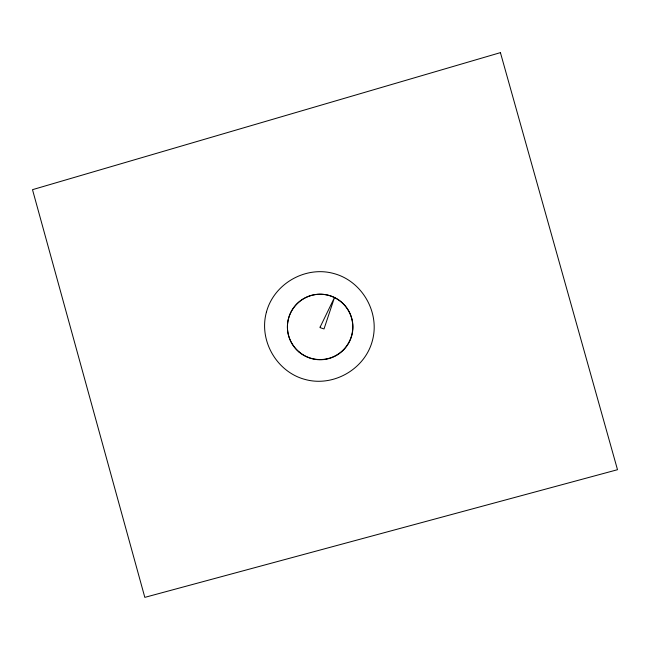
<?xml version="1.0" encoding="UTF-8"?>
<svg xmlns="http://www.w3.org/2000/svg" width="650" height="650" viewBox="0 0 650 650"><rect width="100%" height="100%" fill="white"/><g stroke="black" fill="none" stroke-linecap="round" stroke-linejoin="round"><path stroke-width="0.97" d="M266.427 312.114C258.562 340.405 276.632 371.93 305.029 379.438C333.32 387.303 364.845 369.233 372.352 340.836C380.217 312.536 362.148 281.019 333.751 273.512C305.451 265.647 273.934 283.717 266.427 312.114M320.174 327.007L320.052 327.624L324.017 328.941L334.474 297.537L320.174 327.007M500.419 52.634L32.5 189.67L144.82 597.366L617.5 469.706L500.419 52.634M298.724 351.756A32.752 32.752 0 0 0 352.332 333.198A32.752 32.752 0 0 0 309.457 296.051A32.752 32.752 0 0 0 298.724 351.756M298.691 351.577A32.687 32.687 0 0 0 352.186 333.052A32.687 32.687 0 0 0 309.4 295.986A32.687 32.687 0 0 0 298.691 351.577"/></g></svg>
